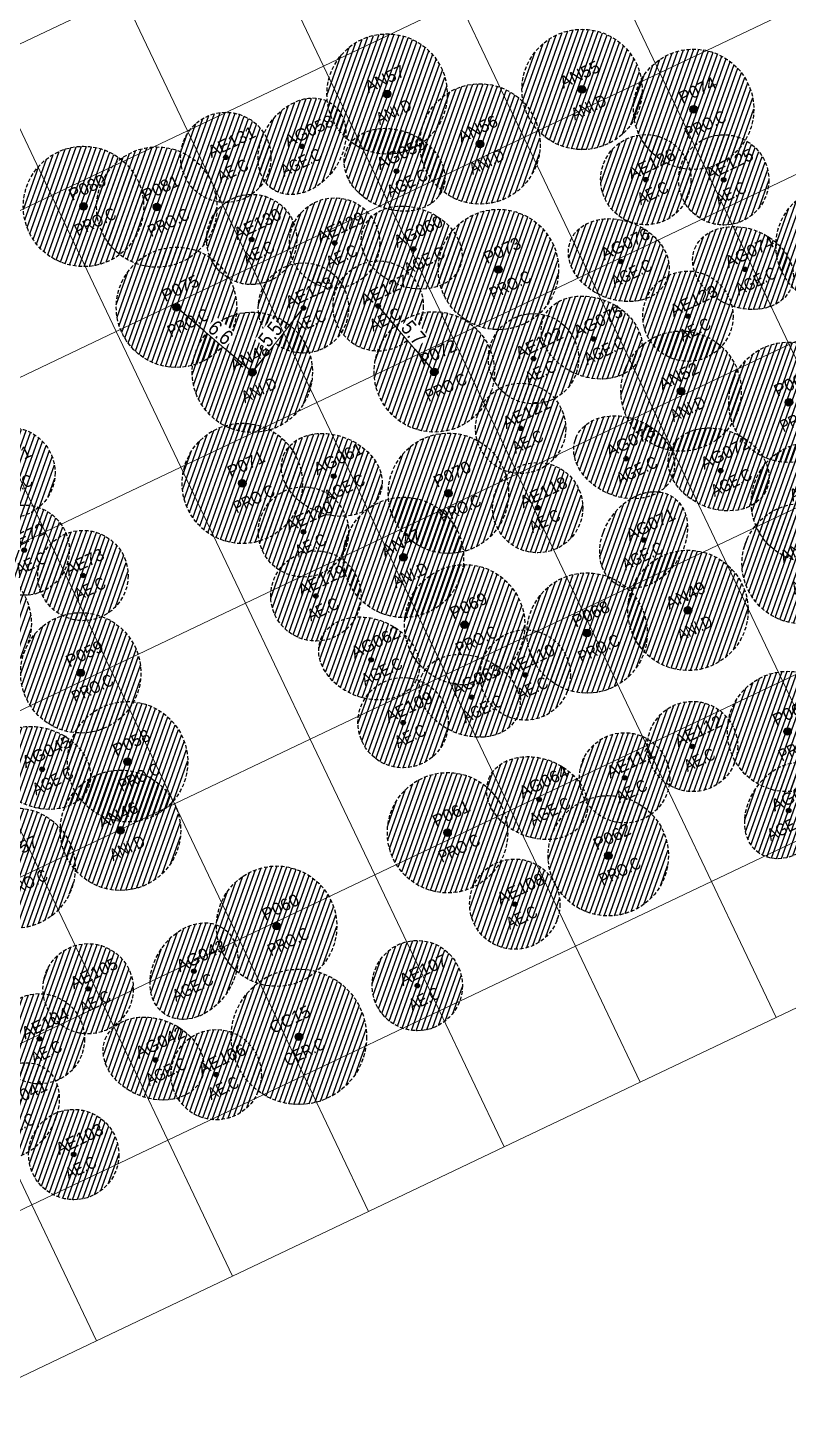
# Model space of a CAD drawing. Header units: metres. Extents: x 679599 to 680038, y 2748524 to 2748844.
# Drawn here: x 679907.1 to 679957.7, y 2748635.3 to 2748726.9 of the extents above; entities that cross this region are included whole.
import ezdxf

# ---------------------------------------------------------------- set-up
doc = ezdxf.new("R2010")
doc.units = ezdxf.units.M
doc.linetypes.add('HIDDEN', pattern=[0.375, 0.25, -0.125])
doc.layers.add('00-GRID_PLANTATION', color=7, linetype='Continuous', lineweight=0, true_color=0xff9c7a)
for name, color, linetype in [('02-L-Setting Out_Dimensions', 250, 'Continuous'), ('COTAUX', 7, 'Continuous'), ('SL_TREE_CANOPY', 251, 'HIDDEN'), ('SL_TREE_ID', 162, 'Continuous'), ('SL_TREE_LEGEND', 7, 'Continuous'), ('SL_TREE_TRUNK', 251, 'Continuous')]:
    doc.layers.add(name, color=color, linetype=linetype)
for name, color, linetype, true_color in [('SL_TREE_ACACIA_ETBAICA', 7, 'Continuous', 0x405700), ('SL_TREE_ACACIA_GERRARDII', 7, 'Continuous', 0x4c4c00), ('SL_TREE_ACACIA_NILOTICA', 7, 'Continuous', 0x264d00), ('SL_TREE_CERCIDIUM_FLORIDUM', 7, 'Continuous', 0xe0e000), ('SL_TREE_PROSOPIS_CINERARIA', 7, 'Continuous', 0x5f7f00)]:
    doc.layers.add(name, color=color, linetype=linetype, true_color=true_color)
doc.styles.add('E100', font='verdana.ttf', dxfattribs={"height": 0.4})
doc.styles.get("Standard").update_dxf_attribs({"font": 'arial.ttf'})
doc.styles.add('TER-200', font='ARIALN.TTF', dxfattribs={"height": 1})
doc.dimstyles.new('E250', dxfattribs={"dimscale": 0.03, "dimtxt": 0.4, "dimasz": 0.5, "dimexe": 0.1, "dimexo": 1, "dimgap": 4, "dimtad": 1, "dimzin": 0, "dimdsep": 46, "dimtxsty": 'E100', "dimblk1": 'LINCOT200', "dimblk2": 'LINCOT200', "dimsah": 1, "dimcen": 0.1, "dimdle": 0.1, "dimse1": 1, "dimse2": 1, "dimclrt": 256, "dimadec": 0, "dimazin": 0, "dimtfac": 0.015385, "dimtofl": 0, "dimtmove": 0, "dimatfit": 3, "dimldrblk": 'LINCOT200', "dimfxl": 1, "dimtolj": 1, "dimtzin": 0, "dimarcsym": 0})

# ---------------------------------------------------------------- blocks, each defined once
blk = doc.blocks.new('Prosopis_cineraria')
h = blk.add_hatch()
h.set_pattern_fill('ANSI31', color=256, scale=0.1)
edge = h.paths.add_edge_path()
edge.add_arc((0, 0), 4, 0, 360)
at = {"layer": 'SL_TREE_TRUNK'}
h = blk.add_hatch(color=256, dxfattribs=at)
h.dxf.hatch_style = 1
edge = h.paths.add_edge_path()
edge.add_arc((0, 0), 0.25, 0, 360)
at = {"layer": 'SL_TREE_CANOPY', "linetype": 'HIDDEN'}
blk.add_circle((0, 0), 4, dxfattribs=at)
at = {"layer": 'SL_TREE_TRUNK'}
blk.add_circle((0, 0), 0.25, dxfattribs=at)
at = {"layer": 'SL_TREE_ID'}
blk.add_attdef('ID', (-0.535, 0.644), '', height=0.8, rotation=0.00042, dxfattribs=at)
at = {"layer": 'SL_TREE_LEGEND', "insert": (-1.191, -0.853), "char_height": 0.8, "attachment_point": 1, "style": 'TER-200'}
blk.add_mtext_dynamic_manual_height_columns('PRO.C', width=38.77952, gutter_width=12.5, heights=[0], dxfattribs=at)
blk = doc.blocks.new('Acacia etbaica')
h = blk.add_hatch()
h.set_pattern_fill('ANSI31', color=256, scale=0.1)
edge = h.paths.add_edge_path()
edge.add_arc((0, 0), 3, 0, 360)
at = {"layer": 'SL_TREE_TRUNK'}
h = blk.add_hatch(color=256, dxfattribs=at)
h.dxf.hatch_style = 1
edge = h.paths.add_edge_path()
edge.add_arc((0, 0), 0.15, 286.45113, 569.1271)
edge.add_arc((0, 0), 0.15, 209.12711, 286.45113)
at = {"layer": 'SL_TREE_CANOPY'}
blk.add_circle((0, 0), 3, dxfattribs=at)
at = {"layer": 'SL_TREE_TRUNK'}
blk.add_circle((0, 0), 0.15, dxfattribs=at)
blk.add_circle((0, 0), 0.15, dxfattribs=at)
at = {"layer": 'SL_TREE_ID'}
blk.add_attdef('ID', (-0.893, 0.372), '', height=0.8, rotation=0.00042, dxfattribs=at)
at = {"layer": 'SL_TREE_LEGEND', "insert": (-1.033, -0.592), "char_height": 0.8, "attachment_point": 1, "rotation": 0.01236, "style": 'TER-200'}
blk.add_mtext_dynamic_manual_height_columns('AE.C', width=38.77952, gutter_width=12.5, heights=[0], dxfattribs=at)
blk = doc.blocks.new('Acacia_gerrardii_1')
h = blk.add_hatch()
h.set_pattern_fill('ANSI31', color=256, scale=0.1, style=0)
edge = h.paths.add_edge_path()
edge.add_ellipse((0, 0), major_axis=(-2.995, -1.722), ratio=0.760082, start_angle=0, end_angle=360)
at = {"layer": 'SL_TREE_TRUNK'}
h = blk.add_hatch(color=256, dxfattribs=at)
h.dxf.hatch_style = 1
edge = h.paths.add_edge_path()
edge.add_arc((0, 0), 0.15, -7.35489, 352.64511)
at = {"layer": 'SL_TREE_CANOPY'}
blk.add_ellipse((0, 0), major_axis=(-2.995, -1.722), ratio=0.760082, dxfattribs=at)
at = {"layer": 'SL_TREE_TRUNK'}
blk.add_circle((0, 0), 0.15, dxfattribs=at)
blk.add_circle((0, 0), 0.15, dxfattribs=at)
at = {"layer": 'SL_TREE_ID'}
blk.add_attdef('ID', (-0.886, 0.327), '', height=0.8, rotation=0.00042, dxfattribs=at)
at = {"layer": 'SL_TREE_LEGEND', "insert": (-1.953, -0.53), "char_height": 0.8, "attachment_point": 1, "style": 'TER-200'}
blk.add_mtext_dynamic_manual_height_columns('AGE.C', width=38.77952, gutter_width=12.5, heights=[0], dxfattribs=at)
blk = doc.blocks.new('Acacia_gerrardii')
h = blk.add_hatch()
h.set_pattern_fill('ANSI31', color=256, scale=0.1, style=0)
edge = h.paths.add_edge_path()
edge.add_ellipse((-0.079, 0.137), major_axis=(-2.334, 2.546), ratio=0.760082, start_angle=0, end_angle=360)
at = {"layer": 'SL_TREE_TRUNK'}
h = blk.add_hatch(color=256, dxfattribs=at)
h.dxf.hatch_style = 1
edge = h.paths.add_edge_path()
edge.add_arc((0, 0), 0.15, -7.35489, 352.64511)
at = {"layer": 'SL_TREE_CANOPY'}
blk.add_ellipse((-0.079, 0.137), major_axis=(-2.334, 2.546), ratio=0.760082, dxfattribs=at)
at = {"layer": 'SL_TREE_TRUNK'}
blk.add_circle((0, 0), 0.15, dxfattribs=at)
blk.add_circle((0, 0), 0.15, dxfattribs=at)
at = {"layer": 'SL_TREE_ID'}
blk.add_attdef('ID', (-0.973, 0.531), '', height=0.8, rotation=0.00042, dxfattribs=at)
at = {"layer": 'SL_TREE_LEGEND', "insert": (-1.118, -0.603), "char_height": 0.8, "attachment_point": 1, "style": 'TER-200'}
blk.add_mtext_dynamic_manual_height_columns('AGE.C', width=38.77952, gutter_width=12.5, heights=[0], dxfattribs=at)
blk = doc.blocks.new('cercidium_floridum')
h = blk.add_hatch()
h.set_pattern_fill('ANSI31', color=256, scale=0.1)
edge = h.paths.add_edge_path()
edge.add_arc((0, 0), 4.5, -25.44813, 334.55187)
at = {"layer": 'SL_TREE_TRUNK'}
h = blk.add_hatch(color=256, dxfattribs=at)
h.dxf.hatch_style = 1
edge = h.paths.add_edge_path()
edge.add_arc((0, 0), 0.25, 0, 360)
at = {"layer": 'SL_TREE_CANOPY', "linetype": 'HIDDEN'}
blk.add_circle((0, 0), 4.5, dxfattribs=at)
at = {"layer": 'SL_TREE_TRUNK'}
blk.add_circle((0, 0), 0.25, dxfattribs=at)
at = {"layer": 'SL_TREE_ID'}
blk.add_attdef('ID', (-1.47, 0.903), '', height=0.8, rotation=0.00042, dxfattribs=at)
at = {"layer": 'SL_TREE_LEGEND', "insert": (-1.531, -0.653), "char_height": 0.8, "attachment_point": 1, "rotation": 0.01236, "style": 'TER-200'}
blk.add_mtext_dynamic_manual_height_columns('CER.C', width=38.77958, gutter_width=12.5, heights=[0], dxfattribs=at)
blk = doc.blocks.new('Acacia Nilotica D')
h = blk.add_hatch()
h.set_pattern_fill('ANSI31', color=256, scale=0.1)
edge = h.paths.add_edge_path()
edge.add_arc((0, 0), 4, -0.00007, 359.99993)
at = {"layer": 'SL_TREE_TRUNK'}
h = blk.add_hatch(color=256, dxfattribs=at)
h.dxf.hatch_style = 1
edge = h.paths.add_edge_path()
edge.add_arc((0, 0), 0.25, 0, 360)
at = {"layer": 'SL_TREE_CANOPY', "linetype": 'HIDDEN'}
blk.add_circle((0, 0), 4, dxfattribs=at)
at = {"layer": 'SL_TREE_TRUNK'}
blk.add_circle((0, 0), 0.25, dxfattribs=at)
at = {"layer": 'SL_TREE_ID'}
blk.add_attdef('ID', (-1.115, 0.572), '', height=0.8, rotation=0.00042, dxfattribs=at)
at = {"layer": 'SL_TREE_LEGEND', "insert": (-1.328, -0.853), "char_height": 0.8, "attachment_point": 1, "rotation": 359.99993, "style": 'TER-200'}
blk.add_mtext_dynamic_manual_height_columns('ANI.D', width=38.77952, gutter_width=12.5, heights=[0], dxfattribs=at)
blk = doc.blocks.new('LINCOT200')
for p, q in [((0, -10), (0, 10)), ((0, 0), (10, 0))]:
    blk.add_line(p, q)
at = {"const_width": 1.88}
blk.add_lwpolyline([(3.5, -3.5), (-3.5, 3.5)], dxfattribs=at)
at = {"layer": 'COTAUX'}
blk.add_line((0, 0), (-1.2, 0), dxfattribs=at)
blk = doc.blocks.new('*D56')
at = {"layer": '02-L-Setting Out_Dimensions', "color": 0, "lineweight": -2, "transparency": 16777216}
blk.add_line((679922.076, 2748704.012), (679925.453, 2748708.26), dxfattribs=at)
at = {"layer": 'Defpoints', "color": 0, "transparency": 16777216}
for p in [(679925.463, 2748708.271), (679925.463, 2748708.271), (679922.067, 2748704)]:
    blk.add_point(p, dxfattribs=at)
at = {"layer": '02-L-Setting Out_Dimensions', "color": 0, "lineweight": -2, "transparency": 16777216, "xscale": 0.015, "yscale": 0.015, "zscale": 0.015}
for p, rotation in [((679925.463, 2748708.271), 51.50995354966192), ((679922.067, 2748704), 231.5099535496619)]:
    blk.add_blockref('LINCOT200', p, dxfattribs=dict(at, rotation=rotation))
at = {"layer": '02-L-Setting Out_Dimensions', "transparency": 16777216, "insert": (679923.273, 2748706.527), "char_height": 1, "attachment_point": 5, "rotation": 51.50995, "style": 'TER-200', "bg_fill": 3, "box_fill_scale": 1.1, "bg_fill_color": 256, "bg_fill_true_color": 13158600, "bg_fill_transparency": 0}
blk.add_mtext('\\A1;5.5', dxfattribs=at)
blk = doc.blocks.new('*D57')
at = {"layer": '02-L-Setting Out_Dimensions', "color": 0, "lineweight": -2, "transparency": 16777216}
blk.add_line((679922.055, 2748704.01), (679917.04, 2748708.305), dxfattribs=at)
at = {"layer": 'Defpoints', "color": 0, "transparency": 16777216}
for p in [(679917.028, 2748708.315), (679917.028, 2748708.315), (679922.067, 2748704)]:
    blk.add_point(p, dxfattribs=at)
at = {"layer": '02-L-Setting Out_Dimensions', "color": 0, "lineweight": -2, "transparency": 16777216, "xscale": 0.015, "yscale": 0.015, "zscale": 0.015}
for p, rotation in [((679917.028, 2748708.315), 139.4256352390586), ((679922.067, 2748704), 319.4256352390586)]:
    blk.add_blockref('LINCOT200', p, dxfattribs=dict(at, rotation=rotation))
at = {"layer": '02-L-Setting Out_Dimensions', "transparency": 16777216, "insert": (679919.958, 2748706.637), "char_height": 1, "attachment_point": 5, "rotation": 319.42564, "style": 'TER-200', "bg_fill": 3, "box_fill_scale": 1.1, "bg_fill_color": 256, "bg_fill_true_color": 13158600, "bg_fill_transparency": 0}
blk.add_mtext('\\A1;6.6', dxfattribs=at)
blk = doc.blocks.new('*D58')
at = {"layer": '02-L-Setting Out_Dimensions', "color": 0, "lineweight": -2, "transparency": 16777216}
blk.add_line((679930.44, 2748708.388), (679934.15, 2748704.037), dxfattribs=at)
at = {"layer": 'Defpoints', "color": 0, "transparency": 16777216}
for p in [(679930.431, 2748708.4), (679934.16, 2748704.025), (679934.16, 2748704.025)]:
    blk.add_point(p, dxfattribs=at)
at = {"layer": '02-L-Setting Out_Dimensions', "color": 0, "lineweight": -2, "transparency": 16777216, "xscale": 0.015, "yscale": 0.015, "zscale": 0.015}
for p, rotation in [((679930.431, 2748708.4), 130.4471523993765), ((679934.16, 2748704.025), 310.4471523993766)]:
    blk.add_blockref('LINCOT200', p, dxfattribs=dict(at, rotation=rotation))
at = {"layer": '02-L-Setting Out_Dimensions', "transparency": 16777216, "insert": (679932.773, 2748706.62), "char_height": 1, "attachment_point": 5, "rotation": 310.44715, "style": 'TER-200', "bg_fill": 3, "box_fill_scale": 1.1, "bg_fill_color": 256, "bg_fill_true_color": 13158600, "bg_fill_transparency": 0}
blk.add_mtext('\\A1;5.7', dxfattribs=at)

msp = doc.modelspace()

# ---------------------------------------------------------------- linework, layer by layer
at = {"layer": '00-GRID_PLANTATION'}
for points in [[(679900.136, 2748733.805), (679909.166, 2748738.102), (679913.463, 2748729.072), (679904.433, 2748724.775)], [(679922.493, 2748733.369), (679931.522, 2748737.666), (679935.819, 2748728.636), (679926.789, 2748724.339)], [(679944.849, 2748732.933), (679953.879, 2748737.23), (679958.176, 2748728.2), (679949.146, 2748723.903)], [(679913.463, 2748729.072), (679922.493, 2748733.369), (679926.789, 2748724.339), (679917.76, 2748720.042)], [(679935.819, 2748728.636), (679944.849, 2748732.933), (679949.146, 2748723.903), (679940.116, 2748719.606)], [(679904.433, 2748724.775), (679913.463, 2748729.072), (679917.76, 2748720.042), (679908.73, 2748715.745)], [(679926.789, 2748724.339), (679935.819, 2748728.636), (679940.116, 2748719.606), (679931.086, 2748715.309)], [(679949.146, 2748723.903), (679958.176, 2748728.2), (679962.472, 2748719.17), (679953.443, 2748714.873)], [(679895.403, 2748720.478), (679904.433, 2748724.775), (679908.73, 2748715.745), (679899.7, 2748711.448)], [(679917.76, 2748720.042), (679926.789, 2748724.339), (679931.086, 2748715.309), (679922.056, 2748711.012)], [(679940.116, 2748719.606), (679949.146, 2748723.903), (679953.443, 2748714.873), (679944.413, 2748710.576)], [(679953.443, 2748714.873), (679962.472, 2748719.17), (679966.769, 2748710.14), (679957.74, 2748705.843)], [(679899.7, 2748711.448), (679908.73, 2748715.745), (679913.027, 2748706.715), (679903.997, 2748702.419)], [(679944.413, 2748710.576), (679953.443, 2748714.873), (679957.74, 2748705.843), (679948.71, 2748701.546)], [(679935.383, 2748706.279), (679944.413, 2748710.576), (679948.71, 2748701.546), (679939.68, 2748697.25)], [(679948.71, 2748701.546), (679957.74, 2748705.843), (679962.036, 2748696.814), (679953.007, 2748692.517)], [(679894.967, 2748698.122), (679903.997, 2748702.419), (679908.294, 2748693.389), (679899.264, 2748689.092)], [(679917.324, 2748697.686), (679926.353, 2748701.983), (679930.65, 2748692.953), (679921.62, 2748688.656)], [(679939.68, 2748697.25), (679948.71, 2748701.546), (679953.007, 2748692.517), (679943.977, 2748688.22)], [(679908.294, 2748693.389), (679917.324, 2748697.686), (679921.62, 2748688.656), (679912.591, 2748684.359)], [(679930.65, 2748692.953), (679939.68, 2748697.25), (679943.977, 2748688.22), (679934.947, 2748683.923)], [(679953.007, 2748692.517), (679962.036, 2748696.814), (679966.333, 2748687.784), (679957.304, 2748683.487)], [(679899.264, 2748689.092), (679908.294, 2748693.389), (679912.591, 2748684.359), (679903.561, 2748680.062)], [(679921.62, 2748688.656), (679930.65, 2748692.953), (679934.947, 2748683.923), (679925.917, 2748679.626)], [(679943.977, 2748688.22), (679953.007, 2748692.517), (679957.304, 2748683.487), (679948.274, 2748679.19)], [(679912.591, 2748684.359), (679921.62, 2748688.656), (679925.917, 2748679.626), (679916.888, 2748675.329)], [(679934.947, 2748683.923), (679943.977, 2748688.22), (679948.274, 2748679.19), (679939.244, 2748674.893)], [(679957.304, 2748683.487), (679966.333, 2748687.784), (679970.63, 2748678.754), (679961.6, 2748674.457)], [(679903.561, 2748680.062), (679912.591, 2748684.359), (679916.888, 2748675.329), (679907.858, 2748671.032)], [(679925.917, 2748679.626), (679934.947, 2748683.923), (679939.244, 2748674.893), (679930.214, 2748670.596)], [(679948.274, 2748679.19), (679957.304, 2748683.487), (679961.6, 2748674.457), (679952.571, 2748670.16)], [(679894.531, 2748675.765), (679903.561, 2748680.062), (679907.858, 2748671.032), (679898.828, 2748666.735)], [(679916.888, 2748675.329), (679925.917, 2748679.626), (679930.214, 2748670.596), (679921.184, 2748666.299)], [(679939.244, 2748674.893), (679948.274, 2748679.19), (679952.571, 2748670.16), (679943.541, 2748665.863)], [(679907.858, 2748671.032), (679916.888, 2748675.329), (679921.184, 2748666.299), (679912.155, 2748662.003)], [(679930.214, 2748670.596), (679939.244, 2748674.893), (679943.541, 2748665.863), (679934.511, 2748661.567)], [(679952.571, 2748670.16), (679961.6, 2748674.457), (679965.897, 2748665.427), (679956.867, 2748661.13)], [(679898.828, 2748666.735), (679907.858, 2748671.032), (679912.155, 2748662.003), (679903.125, 2748657.706)], [(679921.184, 2748666.299), (679930.214, 2748670.596), (679934.511, 2748661.567), (679925.481, 2748657.27)], [(679943.541, 2748665.863), (679952.571, 2748670.16), (679956.867, 2748661.13), (679947.838, 2748656.834)], [(679912.155, 2748662.003), (679921.184, 2748666.299), (679925.481, 2748657.27), (679916.451, 2748652.973)], [(679934.511, 2748661.567), (679943.541, 2748665.863), (679947.838, 2748656.834), (679938.808, 2748652.537)], [(679903.125, 2748657.706), (679912.155, 2748662.003), (679916.451, 2748652.973), (679907.422, 2748648.676)], [(679925.481, 2748657.27), (679934.511, 2748661.567), (679938.808, 2748652.537), (679929.778, 2748648.24)], [(679894.095, 2748653.409), (679903.125, 2748657.706), (679907.422, 2748648.676), (679898.392, 2748644.379)], [(679916.451, 2748652.973), (679925.481, 2748657.27), (679929.778, 2748648.24), (679920.748, 2748643.943)], [(679907.422, 2748648.676), (679916.451, 2748652.973), (679920.748, 2748643.943), (679911.719, 2748639.646)], [(679898.392, 2748644.379), (679907.422, 2748648.676), (679911.719, 2748639.646), (679902.689, 2748635.349)]]:
    msp.add_lwpolyline(points, close=True, dxfattribs=at)

# ---------------------------------------------------------------- block references
at = {"layer": 'SL_TREE_ACACIA_ETBAICA', "rotation": 25.44812939262281}
for p, values in [((679920.305, 2748718.276), {'ID': 'AE131'}), ((679948.214, 2748716.794), {'ID': 'AE126'}), ((679953.393, 2748716.782), {'ID': 'AE125'}), ((679922.025, 2748712.825), {'ID': 'AE130'}), ((679927.536, 2748712.591), {'ID': 'AE129'}), ((679925.463, 2748708.271), {'ID': 'AE128'}), ((679930.431, 2748708.4), {'ID': 'AE127'}), ((679951.016, 2748707.722), {'ID': 'AE123'}), ((679940.751, 2748704.904), {'ID': 'AE122'}), ((679939.897, 2748700.272), {'ID': 'AE121'}), ((679905.962, 2748697.329), {'ID': 'AE71'}), ((679941.029, 2748695.003), {'ID': 'AE118'}), ((679925.468, 2748693.391), {'ID': 'AE120'}), ((679906.907, 2748692.179), {'ID': 'AE72'}), ((679910.815, 2748690.494), {'ID': 'AE73'}), ((679926.293, 2748689.136), {'ID': 'AE119'}), ((679940.207, 2748683.88), {'ID': 'AE110'}), ((679932.086, 2748680.717), {'ID': 'AE109'}), ((679951.32, 2748679.133), {'ID': 'AE112'}), ((679946.805, 2748677.05), {'ID': 'AE111'}), ((679939.508, 2748668.657), {'ID': 'AE108'}), ((679911.157, 2748663.035), {'ID': 'AE105'}), ((679933.029, 2748663.246), {'ID': 'AE107'}), ((679907.921, 2748659.714), {'ID': 'AE104'}), ((679919.668, 2748657.326), {'ID': 'AE106'}), ((679910.2, 2748652.02), {'ID': 'AE103'})]:
    msp.add_blockref('Acacia etbaica', p, dxfattribs=at).add_auto_attribs(values)
at = {"layer": 'SL_TREE_ACACIA_GERRARDII', "rotation": 25.44812939262281}
for name, p, values in [('Acacia_gerrardii_1', (679925.371, 2748719.014), {'ID': 'AG058'}), ('Acacia_gerrardii', (679931.648, 2748717.361), {'ID': 'AG059'}), ('Acacia_gerrardii', (679932.789, 2748712.194), {'ID': 'AG060'}), ('Acacia_gerrardii', (679946.55, 2748711.359), {'ID': 'AG076'}), ('Acacia_gerrardii', (679954.806, 2748710.836), {'ID': 'AG074'}), ('Acacia_gerrardii', (679944.745, 2748706.214), {'ID': 'AG075'}), ('Acacia_gerrardii', (679946.904, 2748698.26), {'ID': 'AG073'}), ('Acacia_gerrardii', (679927.478, 2748697.091), {'ID': 'AG061'}), ('Acacia_gerrardii', (679953.189, 2748697.457), {'ID': 'AG072'}), ('Acacia_gerrardii_1', (679948.066, 2748692.859), {'ID': 'AG071'}), ('Acacia_gerrardii', (679929.96, 2748684.896), {'ID': 'AG062'}), ('Acacia_gerrardii', (679936.643, 2748682.411), {'ID': 'AG063'}), ('Acacia_gerrardii', (679908.101, 2748677.621), {'ID': 'AG045'}), ('Acacia_gerrardii', (679941.125, 2748675.615), {'ID': 'AG064'}), ('Acacia_gerrardii_1', (679957.704, 2748674.884), {'ID': 'AG065'}), ('Acacia_gerrardii_1', (679918.186, 2748664.207), {'ID': 'AG043'}), ('Acacia_gerrardii', (679915.631, 2748658.306), {'ID': 'AG042'}), ('Acacia_gerrardii_1', (679906.321, 2748654.914), {'ID': 'AG041'})]:
    msp.add_blockref(name, p, dxfattribs=at).add_auto_attribs(values)
at = {"layer": 'SL_TREE_ACACIA_NILOTICA', "rotation": 25.44819483249446}
for p, values in [((679931.022, 2748722.486), {'ID': 'AN57'}), ((679943.979, 2748722.79), {'ID': 'AN55'}), ((679937.201, 2748719.169), {'ID': 'AN56'}), ((679960.857, 2748712.416), {'ID': 'AN54'}), ((679922.067, 2748704), {'ID': 'AN48'}), ((679950.558, 2748702.745), {'ID': 'AN52'}), ((679959.221, 2748695.347), {'ID': 'AN51'}), ((679932.11, 2748691.698), {'ID': 'AN47'}), ((679958.606, 2748691.285), {'ID': 'AN50'}), ((679951.017, 2748688.179), {'ID': 'AN49'}), ((679903.383, 2748687.316), {'ID': 'AN43'}), ((679913.306, 2748673.568), {'ID': 'AN46'})]:
    msp.add_blockref('Acacia Nilotica D', p, dxfattribs=at).add_auto_attribs(values)
at = {"layer": 'SL_TREE_CERCIDIUM_FLORIDUM', "rotation": 25.44812939262281}
msp.add_blockref('cercidium_floridum', (679925.163, 2748659.843), dxfattribs=at).add_auto_attribs({'ID': 'CC15'})
at = {"layer": 'SL_TREE_PROSOPIS_CINERARIA', "rotation": 25.44812939262281}
for p, values in [((679951.393, 2748721.473), {'ID': 'P074'}), ((679910.85, 2748715.017), {'ID': 'P080'}), ((679915.72, 2748714.974), {'ID': 'P081'}), ((679938.422, 2748710.828), {'ID': 'P073'}), ((679917.028, 2748708.315), {'ID': 'P075'}), ((679934.16, 2748704.025), {'ID': 'P072'}), ((679957.724, 2748702.003), {'ID': 'P067'}), ((679921.4, 2748696.614), {'ID': 'P071'}), ((679935.101, 2748695.959), {'ID': 'P070'}), ((679936.178, 2748687.222), {'ID': 'P069'}), ((679944.314, 2748686.674), {'ID': 'P068'}), ((679910.666, 2748684.026), {'ID': 'P059'}), ((679957.634, 2748680.131), {'ID': 'P063'}), ((679913.778, 2748678.121), {'ID': 'P058'}), ((679935.04, 2748673.403), {'ID': 'P061'}), ((679945.719, 2748671.873), {'ID': 'P062'}), ((679906.303, 2748671.058), {'ID': 'P057'}), ((679923.682, 2748667.194), {'ID': 'P060'})]:
    msp.add_blockref('Prosopis_cineraria', p, dxfattribs=at).add_auto_attribs(values)

# ---------------------------------------------------------------- next in the draw order: dimensions: what is measured, and where the dimension line sits
at = {"layer": '02-L-Setting Out_Dimensions'}
for p1, p2, picture, middle in [((679922.067, 2748704), (679925.463, 2748708.271), '*D56', (679923.273, 2748706.527)), ((679930.431, 2748708.4), (679934.16, 2748704.025), '*D58', (679932.773, 2748706.62))]:
    dim = msp.add_aligned_dim(p1=p1, p2=p2, distance=0, dimstyle='E250', override={"dimtxt": 0.8, "dimdec": 1, "dimtxsty": 'TER-200', "dimtfill": 1, "dimtfillclr": 7}, dxfattribs=at)
    dim.commit()
    dim.dimension.update_dxf_attribs({"geometry": picture, "text_midpoint": middle})

# ---------------------------------------------------------------- next in the draw order: linework, layer by layer
at = {"layer": '00-GRID_PLANTATION'}
for points in [[(679931.086, 2748715.309), (679940.116, 2748719.606), (679944.413, 2748710.576), (679935.383, 2748706.279)], [(679926.353, 2748701.983), (679935.383, 2748706.279), (679939.68, 2748697.25), (679930.65, 2748692.953)]]:
    msp.add_lwpolyline(points, close=True, dxfattribs=at)

# ---------------------------------------------------------------- next in the draw order: dimensions: what is measured, and where the dimension line sits
at = {"layer": '02-L-Setting Out_Dimensions'}
dim = msp.add_aligned_dim(p1=(679922.067, 2748704), p2=(679917.028, 2748708.315), distance=0, dimstyle='E250', override={"dimtxt": 0.8, "dimdec": 1, "dimtxsty": 'TER-200', "dimtfill": 1, "dimtfillclr": 7}, dxfattribs=at)
dim.commit()
dim.dimension.update_dxf_attribs({"geometry": '*D57', "text_midpoint": (679919.958, 2748706.637)})

# ---------------------------------------------------------------- next in the draw order: linework, layer by layer
at = {"layer": '00-GRID_PLANTATION'}
for points in [[(679908.73, 2748715.745), (679917.76, 2748720.042), (679922.056, 2748711.012), (679913.027, 2748706.715)], [(679922.056, 2748711.012), (679931.086, 2748715.309), (679935.383, 2748706.279), (679926.353, 2748701.983)], [(679913.027, 2748706.715), (679922.056, 2748711.012), (679926.353, 2748701.983), (679917.324, 2748697.686)], [(679903.997, 2748702.419), (679913.027, 2748706.715), (679917.324, 2748697.686), (679908.294, 2748693.389)]]:
    msp.add_lwpolyline(points, close=True, dxfattribs=at)

doc.saveas('drawing.dxf')
